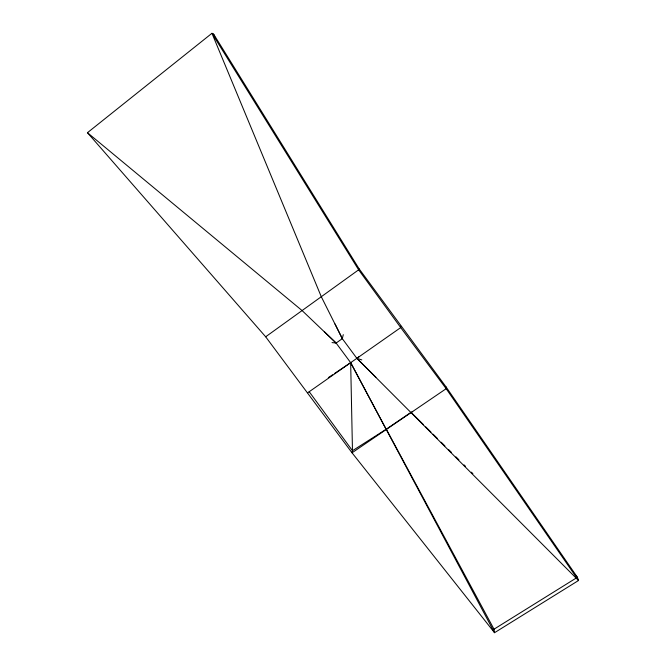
<?xml version="1.0" encoding="UTF-8"?>
<svg xmlns="http://www.w3.org/2000/svg" width="666" height="666" viewBox="0 0 666 666"><rect width="100%" height="100%" fill="white"/><g stroke="black" fill="none" stroke-linecap="round" stroke-linejoin="round"><path stroke-width="1" d="M400.857 326.149L400.716 327.589L446.17 388.703L578.538 580.494L494.53 632.7L352.031 452.797L265.667 336.788L87.462 132.692L211.946 33.3L213.578 34.091L359.091 268.798L445.979 386.813L577.405 577.305L578.538 580.494L356.859 358.333L342.307 338.661L321.295 296.72L211.946 33.3L358.633 269.83L400.716 327.589L307.767 392.74M386.263 429.487L350.666 362.67L336.114 343.04L324.325 331.676M332.034 342.59L336.114 343.04L342.307 338.661L343.273 334.665M359.091 268.798L358.633 269.83L265.667 336.788M411.03 412.62L412.695 411.397M375.899 377.297L356.859 358.333L359.349 356.51M445.979 386.813L446.17 388.703L352.031 452.797L352.472 450.715L386.297 429.162L411.047 412.312L423.559 424.725M328.338 377.622L332.634 374.75M334.349 373.601L350.666 362.67L494.53 632.7L494.005 629.195L386.297 429.162M494.005 629.195L576.523 577.847M356.859 358.333L361.813 359.915M87.462 132.692L302.081 310.556L336.114 343.04M425.765 426.914L430.919 432.026M433.125 434.215L437.545 438.594M441.225 442.249L444.905 445.895M448.584 449.542L451.531 452.464M455.944 456.843L458.891 459.765M464.044 464.876L465.517 466.333M471.403 472.177L472.877 473.634M575.932 575.84L577.405 577.305M309.19 391.683L352.472 450.715L350.666 362.67M335.04 324.009L342.307 338.661M213.578 34.091L215.16 37.937"/></g></svg>
